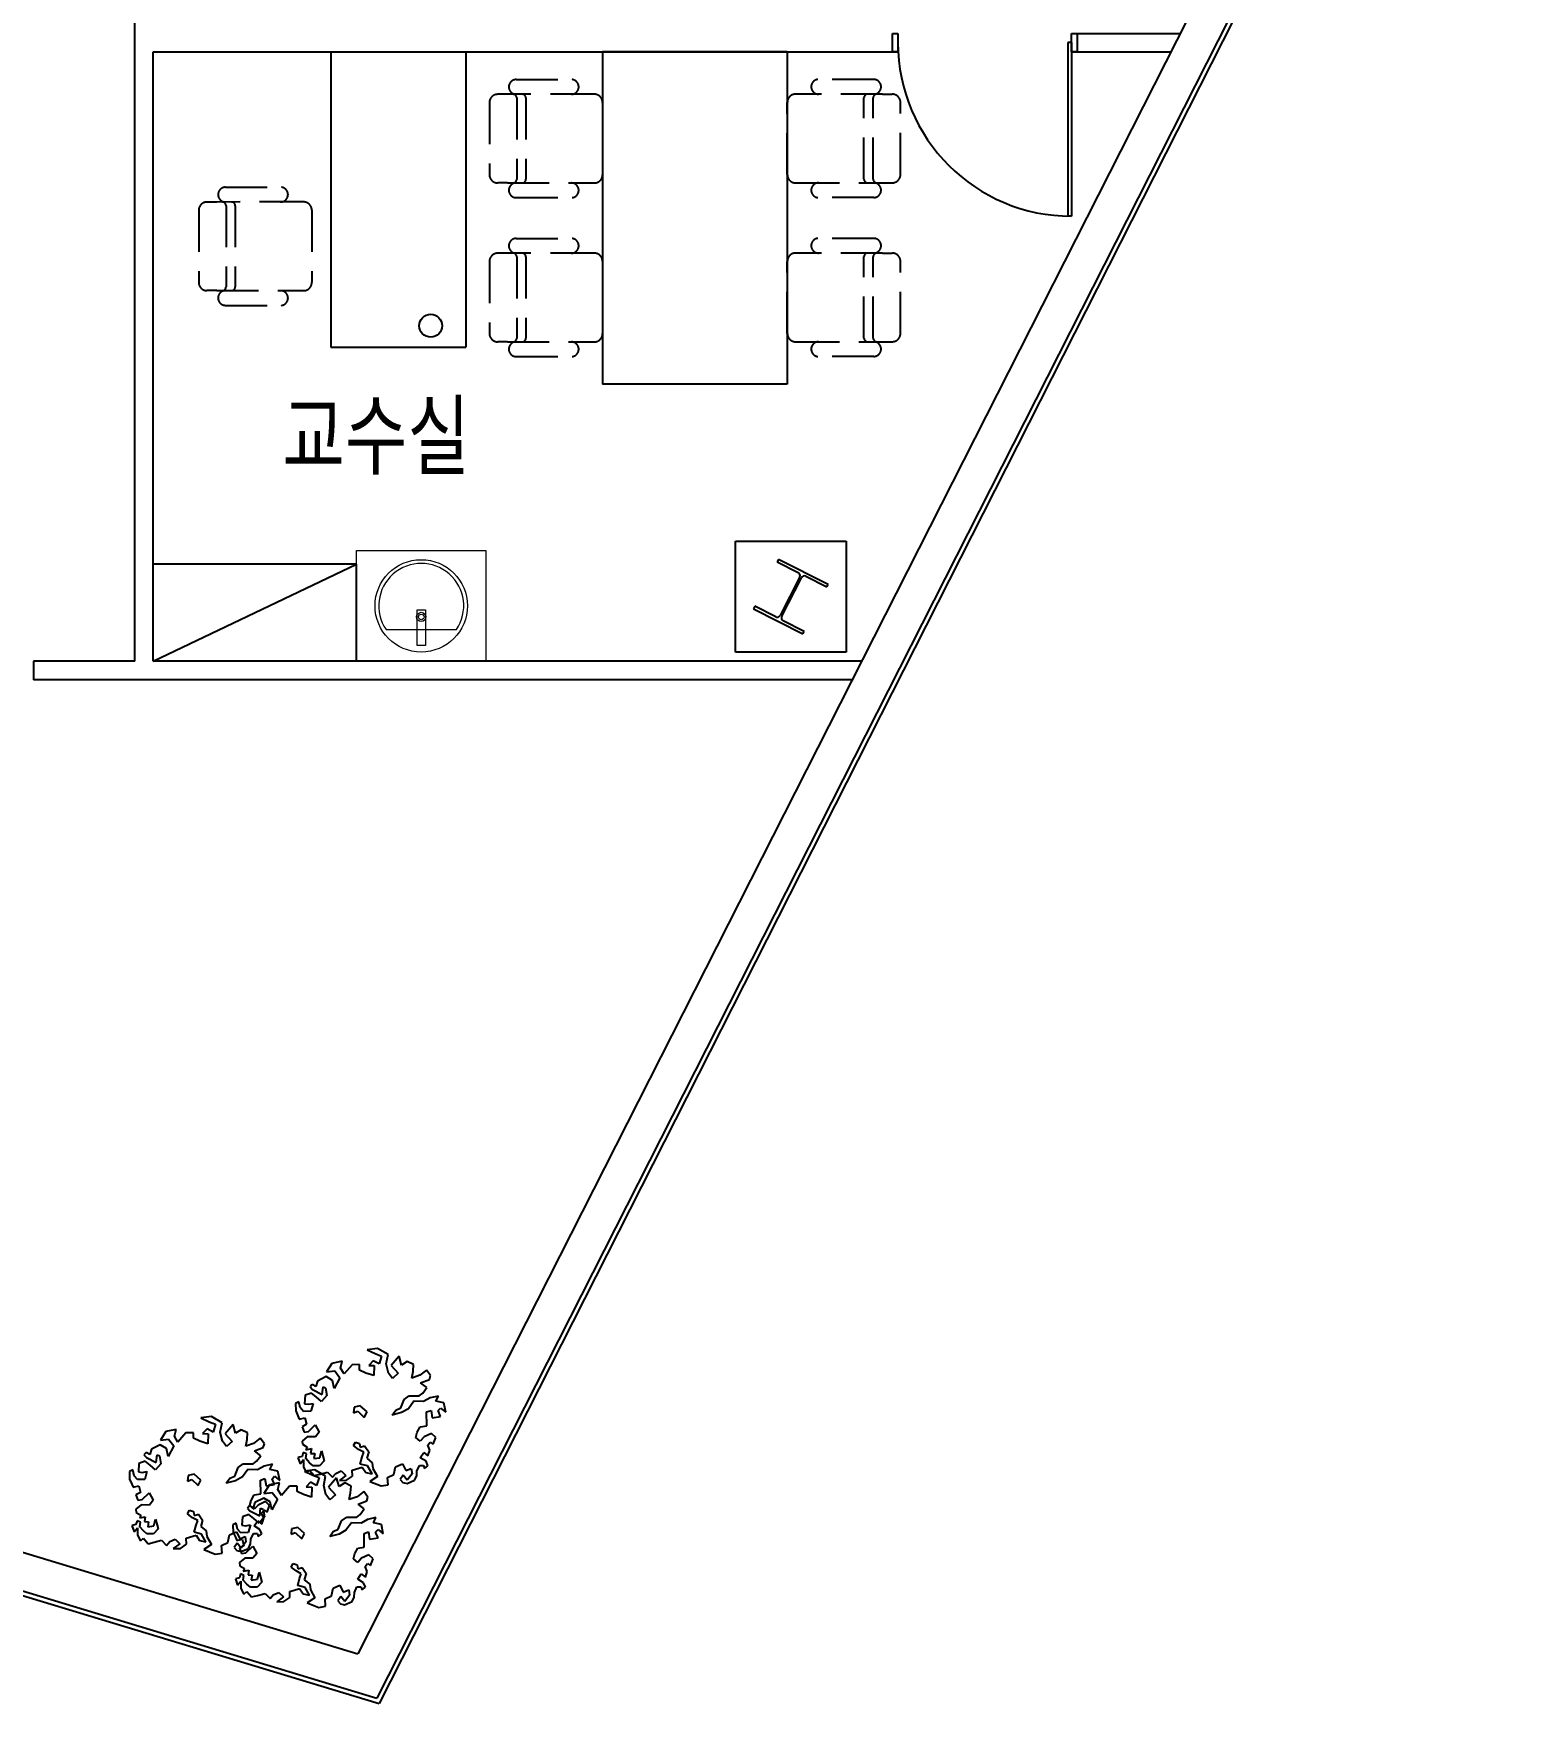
# Model space of a CAD drawing. Header units: millimetres. Extents: x 592430 to 684586, y -483905 to -416366.
# Drawn here: x 637134 to 645204, y -466303 to -457258 of the extents above; entities that cross this region are included whole.
import ezdxf

# ---------------------------------------------------------------- set-up
doc = ezdxf.new("R2010")
doc.units = ezdxf.units.MM
doc.header["$LTSCALE"] = 500
doc.linetypes.add('HID', pattern=[2.2, 1.5, -0.7])
for name, color, linetype in [('A-FUR-EXC', 251, 'HID'), ('A-WIN-GLASS', 4, 'Continuous'), ('ARCH', 9, 'Continuous'), ('TXT', 7, 'Continuous')]:
    doc.layers.add(name, color=color, linetype=linetype)
doc.layers.add('A-FURN', color=251, linetype='Continuous', lineweight=9)
doc.styles.add('GHD', font='simple.shx', dxfattribs={"bigfont": 'whgtxt.shx'})

msp = doc.modelspace()

# ---------------------------------------------------------------- linework, layer by layer
at = {"layer": 'A-FUR-EXC', "color": 9, "ltscale": 0.3}
for p, q in [((639746.6, -457508.5), (640049.9, -457508.5)), ((641681.9, -457507.9), (641378.6, -457507.9)), ((639601.7, -457633.2), (639601.7, -458023.2)), ((639699.9, -457588.3), (639646.5, -457588.4)), ((640156.6, -457587.9), (639686.3, -457588.3)), ((639749.7, -457608.2), (639749.7, -458048.3)), ((639799.5, -457608.1), (639799.5, -458048.3)), ((640169.4, -457587.9), (640156.6, -457587.9)), ((640214.2, -457632.6), (640214.2, -458023.2)), ((641214.2, -458023.2), (641214.2, -457632.6)), ((641728.6, -457587.7), (641252.9, -457587.7)), ((641629, -458047.7), (641629, -457607.6)), ((641678.8, -458047.7), (641678.8, -457607.6)), ((641728.6, -457587.7), (641782, -457587.8)), ((641826.8, -458022.6), (641826.8, -457632.6)), ((638173.1, -458091.7), (638476.4, -458091.7)), ((639699.9, -458068.1), (639646.5, -458068.1)), ((639699.9, -458068.1), (640175.6, -458068.1)), ((641259.1, -458068), (641271.9, -458068)), ((641271.9, -458068), (641742.2, -458067.5)), ((641728.6, -458067.5), (641782, -458067.5)), ((638126.4, -458171.6), (638072.9, -458171.6)), ((638583.1, -458171.1), (638112.8, -458171.6)), ((638176.2, -458191.4), (638176.2, -458631.5)), ((638226, -458191.4), (638226, -458631.5)), ((638595.9, -458171.1), (638583.1, -458171.1)), ((639746.6, -458148), (640049.9, -458148)), ((641681.9, -458147.4), (641378.6, -458147.4)), ((638028.2, -458216.5), (638028.2, -458606.5)), ((638640.7, -458215.9), (638640.7, -458606.5)), ((639746.6, -458369), (640049.9, -458369)), ((641681.9, -458368.4), (641378.6, -458368.4)), ((639699.9, -458448.8), (639646.5, -458448.9)), ((640156.6, -458448.4), (639686.3, -458448.8)), ((639749.7, -458468.7), (639749.7, -458908.8)), ((639799.5, -458468.6), (639799.5, -458908.8)), ((640169.4, -458448.4), (640156.6, -458448.4)), ((641728.6, -458448.2), (641252.9, -458448.2)), ((641629, -458908.2), (641629, -458468.1)), ((641678.8, -458908.2), (641678.8, -458468.1)), ((641728.6, -458448.2), (641782, -458448.3)), ((639601.7, -458493.7), (639601.7, -458883.7)), ((640214.2, -458493.1), (640214.2, -458883.7)), ((641214.2, -458883.7), (641214.2, -458493.1)), ((641826.8, -458883.1), (641826.8, -458493.1)), ((638126.4, -458651.4), (638072.9, -458651.3)), ((638126.4, -458651.4), (638602.1, -458651.4)), ((638173.1, -458731.2), (638476.4, -458731.2)), ((639699.9, -458928.6), (639646.5, -458928.6)), ((639699.9, -458928.6), (640175.6, -458928.6)), ((641259.1, -458928.5), (641271.9, -458928.5)), ((641271.9, -458928.5), (641742.2, -458928)), ((641728.6, -458928), (641782, -458928)), ((639746.6, -459008.5), (640049.9, -459008.5)), ((641681.9, -459007.9), (641378.6, -459007.9))]:
    msp.add_line(p, q, dxfattribs=at)
for centre, radius, start, end in [((639746.6, -457548.4), 39.9, 90.05146, 270.05146), ((640045.3, -457548.1), 39.9, 270.05146, 83.36076), ((641383.2, -457547.5), 39.9, 96.63948, 269.94878), ((641681.9, -457547.8), 39.9, 269.94878, 89.94878), ((639646.5, -457633.2), 44.8, 90.05146, 180.05146), ((639729.8, -457608.2), 19.9, 0.05146, 90.05146), ((639779.6, -457608.1), 19.9, 0.05146, 90.05146), ((640169.5, -457632.7), 44.8, 0.05146, 90.05146), ((641259, -457632.1), 44.8, 97.94107, 179.94878), ((641648.9, -457607.6), 19.9, 89.94878, 179.94878), ((641698.7, -457607.6), 19.9, 89.94878, 179.94878), ((641782, -457632.6), 44.8, 359.94878, 89.94878), ((639646.5, -458023.3), 44.8, 179.94878, 269.94878), ((640169.5, -458023.8), 44.8, 277.94107, 359.94878), ((641259, -458023.2), 44.8, 180.05146, 270.05146), ((641782, -458022.7), 44.8, 270.05146, 0.05146), ((638173.1, -458131.6), 39.9, 90.05146, 270.05146), ((638471.8, -458131.4), 39.9, 270.05146, 83.36076), ((639746.6, -458108.1), 39.9, 89.94878, 269.94878), ((639729.8, -458048.2), 19.9, 269.94878, 359.94878), ((639779.6, -458048.3), 19.9, 269.94878, 359.94878), ((640045.3, -458108.3), 39.9, 276.63948, 89.94878), ((641383.2, -458107.8), 39.9, 90.05146, 263.36076), ((641648.9, -458047.7), 19.9, 180.05146, 270.05146), ((641698.7, -458047.7), 19.9, 180.05146, 270.05146), ((641681.9, -458107.5), 39.9, 270.05146, 90.05146), ((638073, -458216.4), 44.8, 90.05146, 180.05146), ((638156.3, -458191.4), 19.9, 0.05146, 90.05146), ((638206.1, -458191.4), 19.9, 0.05146, 90.05146), ((638595.9, -458215.9), 44.8, 0.05146, 90.05146), ((639746.6, -458408.9), 39.9, 90.05146, 270.05146), ((640045.3, -458408.6), 39.9, 270.05146, 83.36076), ((641383.2, -458408), 39.9, 96.63948, 269.94878), ((641681.9, -458408.3), 39.9, 269.94878, 89.94878), ((639646.5, -458493.7), 44.8, 90.05146, 180.05146), ((639729.8, -458468.7), 19.9, 0.05146, 90.05146), ((639779.6, -458468.6), 19.9, 0.05146, 90.05146), ((640169.5, -458493.2), 44.8, 0.05146, 90.05146), ((641259, -458492.6), 44.8, 97.94107, 179.94878), ((641648.9, -458468.1), 19.9, 89.94878, 179.94878), ((641698.7, -458468.1), 19.9, 89.94878, 179.94878), ((641782, -458493.1), 44.8, 359.94878, 89.94878), ((638073, -458606.5), 44.8, 179.94878, 269.94878), ((638173.1, -458691.3), 39.9, 89.94878, 269.94878), ((638156.3, -458631.5), 19.9, 269.94878, 359.94878), ((638206.1, -458631.5), 19.9, 269.94878, 359.94878), ((638471.8, -458691.6), 39.9, 276.63948, 89.94878), ((638595.9, -458607), 44.8, 277.94107, 359.94878), ((639646.5, -458883.8), 44.8, 179.94878, 269.94878), ((639746.6, -458968.6), 39.9, 89.94878, 269.94878), ((639729.8, -458908.7), 19.9, 269.94878, 359.94878), ((639779.6, -458908.8), 19.9, 269.94878, 359.94878), ((640045.3, -458968.8), 39.9, 276.63948, 89.94878), ((640169.5, -458884.3), 44.8, 277.94107, 359.94878), ((641259, -458883.7), 44.8, 180.05146, 270.05146), ((641383.2, -458968.3), 39.9, 90.05146, 263.36076), ((641648.9, -458908.2), 19.9, 180.05146, 270.05146), ((641698.7, -458908.2), 19.9, 180.05146, 270.05146), ((641681.9, -458968), 39.9, 270.05146, 90.05146), ((641782, -458883.2), 44.8, 270.05146, 0.05146)]:
    msp.add_arc(centre, radius, start, end, dxfattribs=at)
at = {"layer": 'A-FURN', "color": 9}
for p, q in [((638882.8, -460658.5), (638882.8, -460058.5)), ((638882.8, -460058.5), (639582.8, -460058.6)), ((639582.8, -460058.6), (639582.8, -460658.6)), ((639210.3, -460379.6), (639255.3, -460379.6)), ((639210.3, -460573.6), (639210.3, -460379.6)), ((639255.3, -460379.6), (639255.3, -460573.6)), ((639042.3, -460487.4), (639423.3, -460487.4)), ((639255.3, -460573.6), (639210.3, -460573.6)), ((639582.8, -460658.6), (638882.8, -460658.5))]:
    msp.add_line(p, q, dxfattribs=at)
for centre, radius in [((639232.8, -460358.6), 250), ((639232.8, -460418.6), 25), ((639232.8, -460418.6), 15)]:
    msp.add_circle(centre, radius, dxfattribs=at)
msp.add_arc((639232.8, -460358.6), 230, 325.91962, 214.08036, dxfattribs=at)
at = {"layer": 'A-WIN-GLASS', "color": 9}
msp.add_line((642752.8, -458248.5), (642732.8, -458248.5), dxfattribs=at)
at = {"layer": 'ARCH', "color": 9}
for p, q in [((637682.8, -460658.5), (637682.8, -450708.5)), ((646418.5, -451185.8), (638890.4, -466034.4)), ((646430.1, -451605.2), (638993, -466274.5)), ((646453.5, -451612.1), (639005.3, -466303.4)), ((641782.8, -457358.5), (641782.8, -457258.5)), ((641782.8, -457258.5), (641812.8, -457258.5)), ((641812.8, -457258.5), (641812.8, -457358.5)), ((642732.8, -457308.5), (642732.8, -458248.2)), ((642752.8, -457308.5), (642732.8, -457308.5)), ((642752.8, -457258.5), (643339.7, -457258.5)), ((642752.8, -457358.5), (642752.8, -457258.5)), ((642752.8, -457258.5), (642782.8, -457258.5)), ((642752.8, -457308.5), (642752.8, -458248.5)), ((642782.8, -457258.5), (642782.8, -457358.5)), ((637782.8, -457358.5), (641812.8, -457358.5)), ((637782.8, -460658.5), (637782.8, -457358.5)), ((641812.8, -457358.5), (641782.8, -457358.5)), ((642752.8, -457358.5), (643289, -457358.5)), ((642782.8, -457358.5), (642752.8, -457358.5)), ((640932.8, -460008.5), (641532.8, -460008.5)), ((640932.8, -460608.5), (640932.8, -460008.5)), ((641532.8, -460008.5), (641532.8, -460608.5)), ((641166.8, -460106.8), (641160, -460120.2)), ((641166.8, -460106.8), (641160, -460120.2)), ((641166.8, -460106.8), (641160, -460120.2)), ((641166.8, -460106.8), (641160, -460120.2)), ((641166.8, -460106.8), (641160, -460120.2)), ((641166.8, -460106.8), (641160, -460120.2)), ((641434.4, -460242.5), (641166.8, -460106.8)), ((641434.4, -460242.5), (641166.8, -460106.8)), ((641434.4, -460242.5), (641166.8, -460106.8)), ((641434.4, -460242.5), (641166.8, -460106.8)), ((641434.4, -460242.5), (641166.8, -460106.8)), ((641434.4, -460242.5), (641166.8, -460106.8)), ((641160, -460120.2), (641273.3, -460177.6)), ((641160, -460120.2), (641273.3, -460177.6)), ((641160, -460120.2), (641273.3, -460177.6)), ((641160, -460120.2), (641273.3, -460177.6)), ((641160, -460120.2), (641273.3, -460177.6)), ((641160, -460120.2), (641273.3, -460177.6)), ((641281.2, -460201.8), (641175.4, -460410.6)), ((641281.2, -460201.8), (641175.4, -460410.6)), ((641281.2, -460201.8), (641175.4, -460410.6)), ((641281.2, -460201.8), (641175.4, -460410.6)), ((641281.2, -460201.8), (641175.4, -460410.6)), ((641281.2, -460201.8), (641175.4, -460410.6)), ((641314.3, -460198.4), (641427.6, -460255.9)), ((641314.3, -460198.4), (641427.6, -460255.9)), ((641314.3, -460198.4), (641427.6, -460255.9)), ((641314.3, -460198.4), (641427.6, -460255.9)), ((641314.3, -460198.4), (641427.6, -460255.9)), ((641314.3, -460198.4), (641427.6, -460255.9)), ((641184.3, -460415.1), (641290.1, -460206.4)), ((641184.3, -460415.1), (641290.1, -460206.4)), ((641184.3, -460415.1), (641290.1, -460206.4)), ((641184.3, -460415.1), (641290.1, -460206.4)), ((641184.3, -460415.1), (641290.1, -460206.4)), ((641184.3, -460415.1), (641290.1, -460206.4)), ((641427.6, -460255.9), (641434.4, -460242.5)), ((641427.6, -460255.9), (641434.4, -460242.5)), ((641427.6, -460255.9), (641434.4, -460242.5)), ((641427.6, -460255.9), (641434.4, -460242.5)), ((641427.6, -460255.9), (641434.4, -460242.5)), ((641427.6, -460255.9), (641434.4, -460242.5)), ((641037.9, -460361), (641031.1, -460374.4)), ((641037.9, -460361), (641031.1, -460374.4)), ((641037.9, -460361), (641031.1, -460374.4)), ((641037.9, -460361), (641031.1, -460374.4)), ((641037.9, -460361), (641031.1, -460374.4)), ((641037.9, -460361), (641031.1, -460374.4)), ((641031.1, -460374.4), (641298.7, -460510.1)), ((641031.1, -460374.4), (641298.7, -460510.1)), ((641031.1, -460374.4), (641298.7, -460510.1)), ((641031.1, -460374.4), (641298.7, -460510.1)), ((641031.1, -460374.4), (641298.7, -460510.1)), ((641031.1, -460374.4), (641298.7, -460510.1)), ((641151.2, -460418.5), (641037.9, -460361)), ((641151.2, -460418.5), (641037.9, -460361)), ((641151.2, -460418.5), (641037.9, -460361)), ((641151.2, -460418.5), (641037.9, -460361)), ((641151.2, -460418.5), (641037.9, -460361)), ((641151.2, -460418.5), (641037.9, -460361)), ((641305.5, -460496.7), (641192.2, -460439.3)), ((641305.5, -460496.7), (641192.2, -460439.3)), ((641305.5, -460496.7), (641192.2, -460439.3)), ((641305.5, -460496.7), (641192.2, -460439.3)), ((641305.5, -460496.7), (641192.2, -460439.3)), ((641305.5, -460496.7), (641192.2, -460439.3)), ((641298.7, -460510.1), (641305.5, -460496.7)), ((641298.7, -460510.1), (641305.5, -460496.7)), ((641298.7, -460510.1), (641305.5, -460496.7)), ((641298.7, -460510.1), (641305.5, -460496.7)), ((641298.7, -460510.1), (641305.5, -460496.7)), ((641298.7, -460510.1), (641305.5, -460496.7)), ((641532.8, -460608.5), (640932.8, -460608.5)), ((637682.8, -460658.5), (637133.8, -460658.5)), ((637682.8, -460658.5), (637133.8, -460658.5)), ((637133.8, -460658.5), (637133.8, -460758.5)), ((641615.9, -460658.5), (637782.8, -460658.5)), ((641615.9, -460658.5), (637782.8, -460658.5)), ((641565.2, -460758.5), (637133.8, -460758.5)), ((641565.2, -460758.5), (637133.8, -460758.5)), ((630982.8, -463634.9), (638890.4, -466034.4)), ((630758.8, -463801), (639005.3, -466303.4)), ((630782.8, -463783.2), (638993, -466274.5)), ((638804.5, -464449.4), (638749.6, -464461.6)), ((638795.5, -464486.3), (638804.5, -464449.4)), ((638996.2, -464379.8), (638939.5, -464387.2)), ((638939.5, -464387.2), (638984.3, -464407.8)), ((638972.2, -464446.3), (638948.4, -464471.6)), ((639004.6, -464464.2), (638972.2, -464446.3)), ((638984.3, -464407.8), (639018.3, -464421.5)), ((639053.7, -464413.6), (638996.2, -464379.8)), ((639018.3, -464421.5), (639004.6, -464464.2)), ((639043.6, -464464.2), (639053.7, -464413.6)), ((639113.2, -464422.5), (639070, -464473.2)), ((639126.4, -464470), (639113.2, -464422.5)), ((639157.5, -464451), (639126.4, -464470)), ((639191.8, -464467.4), (639157.5, -464451)), ((638718.5, -464532.7), (638671, -464556.5)), ((638752.8, -464553.3), (638718.5, -464532.7)), ((638749.6, -464461.6), (638720.1, -464507.4)), ((638720.1, -464507.4), (638764.4, -464501.6)), ((638792.9, -464538.5), (638761.7, -464596.6)), ((638764.4, -464501.6), (638792.9, -464538.5)), ((638815, -464518), (638795.5, -464486.3)), ((638858.2, -464468.9), (638815, -464518)), ((638899.4, -464467.4), (638858.2, -464468.9)), ((638899.4, -464496.9), (638899.4, -464467.4)), ((638933.7, -464513.2), (638899.4, -464496.9)), ((638976.9, -464526.9), (638933.7, -464513.2)), ((638948.4, -464471.6), (638978.5, -464473.2)), ((638978.5, -464473.2), (638976.9, -464526.9)), ((639055.2, -464513.2), (639043.6, -464464.2)), ((639077.4, -464542.8), (639055.2, -464513.2)), ((639070, -464473.2), (639107.4, -464514.8)), ((639107.4, -464514.8), (639077.4, -464542.8)), ((639181.8, -464540.1), (639189.2, -464504.3)), ((639224.5, -464525.4), (639181.8, -464540.1)), ((639189.2, -464504.3), (639191.8, -464467.4)), ((639260.4, -464496.9), (639224.5, -464525.4)), ((639282.5, -464526.9), (639260.4, -464496.9)), ((639276.7, -464547.5), (639282.5, -464526.9)), ((638604.1, -464633.5), (638600.9, -464679.9)), ((638638.3, -464621.9), (638604.1, -464633.5)), ((638642.6, -464574.4), (638631, -464587.6)), ((638631, -464587.6), (638644.1, -464602.4)), ((638664.7, -464642.4), (638638.3, -464621.9)), ((638662.1, -464586), (638642.6, -464574.4)), ((638644.1, -464602.4), (638697.4, -464629.3)), ((638671, -464556.5), (638662.1, -464586)), ((638722.7, -464635.1), (638693.2, -464667.7)), ((638697.4, -464629.3), (638702.2, -464587.6)), ((638702.2, -464587.6), (638715.3, -464593.4)), ((638715.3, -464593.4), (638722.7, -464635.1)), ((638761.7, -464596.6), (638752.8, -464553.3)), ((639221.9, -464636.6), (639240.9, -464621.9)), ((639229.3, -464565.4), (639276.7, -464547.5)), ((639263, -464591.8), (639229.3, -464565.4)), ((639240.9, -464621.9), (639263, -464591.8)), ((638569.8, -464669.3), (638551.9, -464678.3)), ((638551.9, -464678.3), (638553.4, -464718.4)), ((638553.4, -464718.4), (638565.6, -464745.3)), ((638577.2, -464700.4), (638569.8, -464669.3)), ((638595.1, -464721), (638577.2, -464700.4)), ((638635.2, -464720), (638595.1, -464721)), ((638600.9, -464679.9), (638620.4, -464682.5)), ((638620.4, -464682.5), (638647.3, -464678.3)), ((638647.3, -464678.3), (638635.2, -464720)), ((638693.2, -464667.7), (638664.7, -464642.4)), ((638869.8, -464698.9), (638866.7, -464728.9)), ((638866.7, -464728.9), (638889.4, -464720)), ((638902.5, -464691.5), (638869.8, -464698.9)), ((638889.4, -464720), (638924.7, -464753.7)), ((638939.5, -464724.2), (638902.5, -464691.5)), ((638924.7, -464753.7), (638939.5, -464724.2)), ((639076.3, -464740.5), (639095.3, -464713.6)), ((639095.3, -464713.6), (639122.2, -464702)), ((639122.2, -464702), (639140.1, -464656.1)), ((639163.9, -464706.2), (639126.4, -464727.3)), ((639140.1, -464656.1), (639168.1, -464636.6)), ((639193.4, -464666.2), (639163.9, -464706.2)), ((639168.1, -464636.6), (639221.9, -464636.6)), ((639245.6, -464667.7), (639193.4, -464666.2)), ((639280.9, -464648.2), (639245.6, -464667.7)), ((639262, -464724.2), (639285.7, -464715.2)), ((639263, -464798.3), (639262, -464724.2)), ((639325.8, -464638.2), (639280.9, -464648.2)), ((639285.7, -464715.2), (639291.5, -464755.3)), ((639312.1, -464666.2), (639325.8, -464638.2)), ((639355.3, -464675.1), (639312.1, -464666.2)), ((639324.2, -464716.8), (639337.4, -464703.6)), ((639337.4, -464747.9), (639324.2, -464716.8)), ((639337.4, -464703.6), (639365.8, -464725.8)), ((639365.8, -464725.8), (639355.3, -464675.1)), ((638097.3, -464748.8), (638040.6, -464756.2)), ((638040.6, -464756.2), (638085.4, -464776.8)), ((638073.3, -464815.3), (638049.6, -464840.6)), ((638105.8, -464833.2), (638073.3, -464815.3)), ((638085.4, -464776.8), (638119.5, -464790.5)), ((638154.8, -464782.6), (638097.3, -464748.8)), ((638119.5, -464790.5), (638105.8, -464833.2)), ((638144.8, -464833.2), (638154.8, -464782.6)), ((638214.4, -464791.5), (638171.2, -464842.2)), ((638227.6, -464839), (638214.4, -464791.5)), ((638565.6, -464745.3), (638573, -464762.4)), ((638573, -464762.4), (638602.5, -464755.3)), ((638611.4, -464790.9), (638587.7, -464804.1)), ((638587.7, -464804.1), (638598.3, -464832.6)), ((638602.5, -464755.3), (638611.4, -464790.9)), ((638622, -464829.4), (638658.9, -464793.5)), ((638658.9, -464793.5), (638681.1, -464832.6)), ((639126.4, -464727.3), (639076.3, -464740.5)), ((639211.3, -464833.6), (639227.7, -464804.1)), ((639227.7, -464804.1), (639263, -464798.3)), ((639291.5, -464755.3), (639337.4, -464747.9)), ((637819.7, -464901.8), (637772.2, -464925.5)), ((637853.9, -464922.3), (637819.7, -464901.8)), ((637850.8, -464830.6), (637821.2, -464876.4)), ((637821.2, -464876.4), (637865.5, -464870.6)), ((637905.6, -464818.4), (637850.8, -464830.6)), ((637894, -464907.6), (637862.9, -464965.6)), ((637865.5, -464870.6), (637894, -464907.6)), ((637896.7, -464855.4), (637905.6, -464818.4)), ((637916.2, -464887), (637896.7, -464855.4)), ((637959.4, -464837.9), (637916.2, -464887)), ((638000.5, -464836.4), (637959.4, -464837.9)), ((638000.5, -464865.9), (638000.5, -464836.4)), ((638034.8, -464882.2), (638000.5, -464865.9)), ((638078.1, -464896), (638034.8, -464882.2)), ((638049.6, -464840.6), (638079.6, -464842.2)), ((638079.6, -464842.2), (638078.1, -464896)), ((638156.4, -464882.2), (638144.8, -464833.2)), ((638178.6, -464911.8), (638156.4, -464882.2)), ((638171.2, -464842.2), (638208.6, -464883.8)), ((638208.6, -464883.8), (638178.6, -464911.8)), ((638258.7, -464820), (638227.6, -464839)), ((638293, -464836.4), (638258.7, -464820)), ((638283, -464909.1), (638290.3, -464873.3)), ((638325.7, -464894.4), (638283, -464909.1)), ((638290.3, -464873.3), (638293, -464836.4)), ((638361.5, -464865.9), (638325.7, -464894.4)), ((638383.7, -464896), (638361.5, -464865.9)), ((638377.9, -464916.5), (638383.7, -464896)), ((638616.2, -464857.9), (638587.7, -464881.6)), ((638587.7, -464881.6), (638589.3, -464899)), ((638589.3, -464899), (638614.6, -464914.3)), ((638598.3, -464832.6), (638622, -464829.4)), ((638660.5, -464858.9), (638616.2, -464857.9)), ((638681.1, -464832.6), (638660.5, -464858.9)), ((638866.7, -464906.4), (638877.2, -464887.4)), ((638893.6, -464927.5), (638866.7, -464906.4)), ((638877.2, -464887.4), (638899.4, -464894.8)), ((638899.4, -464894.8), (638902.5, -464915.4)), ((639203.9, -464862.1), (639211.3, -464833.6)), ((639227.7, -464881.6), (639203.9, -464862.1)), ((639248.2, -464858.9), (639227.7, -464881.6)), ((639288.3, -464840), (639248.2, -464858.9)), ((639267.8, -464903.8), (639280.9, -464887.4)), ((639279.4, -464930.7), (639267.8, -464903.8)), ((639280.9, -464887.4), (639297.3, -464898)), ((639311, -464862.1), (639288.3, -464840)), ((639297.3, -464898), (639311, -464862.1)), ((637739.5, -464990.9), (637705.2, -465002.5)), ((637743.7, -464943.4), (637732.1, -464956.6)), ((637732.1, -464956.6), (637745.3, -464971.4)), ((637765.9, -465011.4), (637739.5, -464990.9)), ((637763.2, -464955), (637743.7, -464943.4)), ((637745.3, -464971.4), (637798.6, -464998.3)), ((637772.2, -464925.5), (637763.2, -464955)), ((637798.6, -464998.3), (637803.3, -464956.6)), ((637803.3, -464956.6), (637816.5, -464962.4)), ((637816.5, -464962.4), (637823.9, -465004.1)), ((637862.9, -464965.6), (637853.9, -464922.3)), ((638323, -465005.6), (638342, -464990.9)), ((638330.4, -464934.5), (638377.9, -464916.5)), ((638364.2, -464960.8), (638330.4, -464934.5)), ((638342, -464990.9), (638364.2, -464960.8)), ((638587.7, -464964.4), (638565.6, -464970.7)), ((638565.6, -464970.7), (638577.2, -465004.5)), ((638577.2, -465004.5), (638595.1, -464982.3)), ((638593.5, -464943.8), (638587.7, -464964.4)), ((638611.4, -464951.2), (638593.5, -464943.8)), ((638595.1, -464982.3), (638595.1, -465022.4)), ((638614.6, -464914.3), (638608.3, -464929.1)), ((638608.3, -464929.1), (638638.3, -464922.7)), ((638608.3, -464976.5), (638611.4, -464951.2)), ((638627.8, -464998.7), (638608.3, -464976.5)), ((638638.3, -464922.7), (638633.6, -464948.1)), ((638633.6, -464948.1), (638656.3, -464949.6)), ((638656.3, -464949.6), (638651.5, -464976.5)), ((638651.5, -464976.5), (638684.2, -464971.8)), ((638708, -464988.1), (638682.6, -465015)), ((638684.2, -464971.8), (638693.2, -464934.9)), ((638693.2, -464934.9), (638708, -464988.1)), ((638922.1, -464942.3), (638893.6, -464927.5)), ((638902.5, -464915.4), (638926.3, -464908)), ((638902.5, -465006.1), (638913.1, -464967.6)), ((638913.1, -464967.6), (638922.1, -464942.3)), ((638926.3, -464908), (638948.4, -464940.7)), ((638948.4, -464940.7), (638938.4, -464975)), ((638938.4, -464975), (638967.9, -464998.7)), ((639227.7, -464971.8), (639246.7, -464943.8)), ((639258.8, -464991.3), (639227.7, -464971.8)), ((639246.7, -464943.8), (639269.3, -464961.8)), ((639269.3, -465015), (639258.8, -464991.3)), ((639269.3, -464961.8), (639279.4, -464930.7)), ((637671, -465038.3), (637653, -465047.3)), ((637653, -465047.3), (637654.6, -465087.4)), ((637654.6, -465087.4), (637666.7, -465114.3)), ((637678.3, -465069.5), (637671, -465038.3)), ((637696.3, -465090), (637678.3, -465069.5)), ((637705.2, -465002.5), (637702.1, -465048.9)), ((637702.1, -465048.9), (637721.6, -465051.5)), ((637721.6, -465051.5), (637748.5, -465047.3)), ((637748.5, -465047.3), (637736.3, -465089)), ((637794.4, -465036.8), (637765.9, -465011.4)), ((637823.9, -465004.1), (637794.4, -465036.8)), ((637971, -465067.9), (637967.8, -465097.9)), ((638003.7, -465060.5), (637971, -465067.9)), ((638040.6, -465093.2), (638003.7, -465060.5)), ((638177.5, -465109.5), (638196.5, -465082.6)), ((638196.5, -465082.6), (638223.4, -465071)), ((638223.4, -465071), (638241.3, -465025.2)), ((638265, -465075.3), (638227.6, -465096.3)), ((638241.3, -465025.2), (638269.3, -465005.6)), ((638294.6, -465035.2), (638265, -465075.3)), ((638269.3, -465005.6), (638323, -465005.6)), ((638346.8, -465036.8), (638294.6, -465035.2)), ((638382.1, -465017.2), (638346.8, -465036.8)), ((638363.1, -465093.2), (638386.9, -465084.2)), ((638426.9, -465007.2), (638382.1, -465017.2)), ((638386.9, -465084.2), (638392.7, -465124.3)), ((638413.2, -465035.2), (638426.9, -465007.2)), ((638456.5, -465044.1), (638413.2, -465035.2)), ((638425.3, -465085.8), (638438.5, -465072.6)), ((638438.5, -465116.9), (638425.3, -465085.8)), ((638438.5, -465072.6), (638467, -465094.8)), ((638467, -465094.8), (638456.5, -465044.1)), ((638595.1, -465022.4), (638611.4, -465053.5)), ((638657.7, -465037.4), (638601, -465044.8)), ((638601, -465044.8), (638645.8, -465065.4)), ((638611.4, -465053.5), (638627.8, -465038.8)), ((638647.3, -465015), (638627.8, -464998.7)), ((638627.8, -465038.8), (638653.1, -465068.3)), ((638645.8, -465065.4), (638679.9, -465079.1)), ((638682.6, -465015), (638647.3, -465015)), ((638653.1, -465068.3), (638685.8, -465060.9)), ((638715.2, -465071.2), (638657.7, -465037.4)), ((638679.9, -465079.1), (638666.2, -465121.8)), ((638685.8, -465060.9), (638725.9, -465049.3)), ((638705.2, -465121.8), (638715.2, -465071.2)), ((638725.9, -465049.3), (638752.8, -465077.3)), ((638774.8, -465080.2), (638731.6, -465130.8)), ((638752.8, -465077.3), (638770.2, -465056.7)), ((638770.2, -465056.7), (638800.2, -465043.5)), ((638788, -465127.6), (638774.8, -465080.2)), ((638825.5, -465068.3), (638789.7, -465095.2)), ((638800.2, -465043.5), (638825.5, -465068.3)), ((638828.2, -465093.6), (638860.9, -465071.5)), ((638859.3, -465038.8), (638913.1, -465022.4)), ((638860.9, -465071.5), (638859.3, -465038.8)), ((638942.6, -465016.6), (638902.5, -465006.1)), ((638913.1, -465022.4), (638932.1, -465051.9)), ((638932.1, -465051.9), (638966.4, -465058.3)), ((638966.4, -465058.3), (638942.6, -465016.6)), ((638996.2, -465073), (638954.7, -465099.9)), ((638967.9, -464998.7), (638971.1, -465029.8)), ((638971.1, -465029.8), (638996.2, -465073)), ((639051, -465078.8), (639084.8, -465062.5)), ((639053.7, -465118.9), (639051, -465078.8)), ((639084.8, -465062.5), (639093.7, -465020.8)), ((639093.7, -465020.8), (639131.2, -465004.5)), ((639135.4, -465065.7), (639119, -465089.4)), ((639131.2, -465004.5), (639149.1, -465041.9)), ((639157.5, -465092.6), (639135.4, -465065.7)), ((639149.1, -465041.9), (639178.6, -465029.8)), ((639182.9, -465058.3), (639157.5, -465092.6)), ((639178.6, -465029.8), (639182.9, -465058.3)), ((639196.6, -465093.6), (639208.2, -465069.9)), ((639208.2, -465069.9), (639209.7, -465044.6)), ((639209.7, -465044.6), (639222.9, -465013.5)), ((639222.9, -465013.5), (639245.6, -465013.5)), ((639245.6, -465013.5), (639249.8, -465029.8)), ((639249.8, -465029.8), (639269.3, -465015)), ((637666.7, -465114.3), (637674.1, -465131.4)), ((637674.1, -465131.4), (637703.6, -465124.3)), ((637712.6, -465159.9), (637688.9, -465173.1)), ((637688.9, -465173.1), (637699.4, -465201.6)), ((637736.3, -465089), (637696.3, -465090)), ((637703.6, -465124.3), (637712.6, -465159.9)), ((637723.2, -465198.4), (637760.1, -465162.6)), ((637760.1, -465162.6), (637782.2, -465201.6)), ((637967.8, -465097.9), (637990.5, -465089)), ((637990.5, -465089), (638025.9, -465122.7)), ((638025.9, -465122.7), (638040.6, -465093.2)), ((638227.6, -465096.3), (638177.5, -465109.5)), ((638312.5, -465202.6), (638328.8, -465173.1)), ((638328.8, -465173.1), (638364.2, -465167.3)), ((638364.2, -465167.3), (638363.1, -465093.2)), ((638411.2, -465119.2), (638381.6, -465165.1)), ((638381.6, -465165.1), (638425.9, -465159.3)), ((638392.7, -465124.3), (638438.5, -465116.9)), ((638466, -465107), (638411.2, -465119.2)), ((638425.9, -465159.3), (638454.4, -465196.2)), ((638457.1, -465144), (638466, -465107)), ((638476.6, -465175.6), (638457.1, -465144)), ((638519.8, -465126.6), (638476.6, -465175.6)), ((638560.9, -465125), (638519.8, -465126.6)), ((638560.9, -465154.5), (638560.9, -465125)), ((638595.2, -465170.9), (638560.9, -465154.5)), ((638638.5, -465184.6), (638595.2, -465170.9)), ((638633.7, -465103.9), (638610, -465129.2)), ((638610, -465129.2), (638640, -465130.8)), ((638666.2, -465121.8), (638633.7, -465103.9)), ((638640, -465130.8), (638638.5, -465184.6)), ((638716.8, -465170.9), (638705.2, -465121.8)), ((638738.9, -465200.4), (638716.8, -465170.9)), ((638731.6, -465130.8), (638769, -465172.4)), ((638769, -465172.4), (638738.9, -465200.4)), ((638819.1, -465108.6), (638788, -465127.6)), ((638789.7, -465095.2), (638828.2, -465093.6)), ((638853.4, -465125), (638819.1, -465108.6)), ((638843.4, -465197.7), (638850.7, -465161.9)), ((638850.7, -465161.9), (638853.4, -465125)), ((638921.9, -465154.5), (638886.1, -465183)), ((638944.1, -465184.6), (638921.9, -465154.5)), ((638954.7, -465099.9), (639016.7, -465124.7)), ((639016.7, -465124.7), (639053.7, -465118.9)), ((639119, -465089.4), (639133.8, -465105.7)), ((639133.8, -465105.7), (639156.5, -465111.5)), ((639156.5, -465111.5), (639196.6, -465093.6)), ((637717.4, -465226.9), (637688.9, -465250.6)), ((637688.9, -465250.6), (637690.5, -465268)), ((637690.5, -465268), (637715.8, -465283.3)), ((637699.4, -465201.6), (637723.2, -465198.4)), ((637761.7, -465227.9), (637717.4, -465226.9)), ((637782.2, -465201.6), (637761.7, -465227.9)), ((637967.8, -465275.4), (637978.4, -465256.4)), ((637978.4, -465256.4), (638000.5, -465263.8)), ((638000.5, -465263.8), (638003.7, -465284.4)), ((638304.1, -465232), (638292.5, -465245.2)), ((638292.5, -465245.2), (638305.7, -465260)), ((638323.6, -465243.6), (638304.1, -465232)), ((638305.1, -465231.1), (638312.5, -465202.6)), ((638328.8, -465250.6), (638305.1, -465231.1)), ((638305.7, -465260), (638359, -465286.9)), ((638332.6, -465214.1), (638323.6, -465243.6)), ((638349.4, -465227.9), (638328.8, -465250.6)), ((638380.1, -465190.4), (638332.6, -465214.1)), ((638389.5, -465209), (638349.4, -465227.9)), ((638359, -465286.9), (638363.7, -465245.2)), ((638363.7, -465245.2), (638376.9, -465251)), ((638368.9, -465272.8), (638382.1, -465256.4)), ((638376.9, -465251), (638384.3, -465292.7)), ((638414.3, -465210.9), (638380.1, -465190.4)), ((638382.1, -465256.4), (638398.5, -465267)), ((638412.2, -465231.1), (638389.5, -465209)), ((638398.5, -465267), (638412.2, -465231.1)), ((638423.3, -465254.2), (638414.3, -465210.9)), ((638454.4, -465196.2), (638423.3, -465254.2)), ((638886.1, -465183), (638843.4, -465197.7)), ((638890.8, -465223.1), (638938.3, -465205.1)), ((638924.6, -465249.4), (638890.8, -465223.1)), ((638902.4, -465279.5), (638924.6, -465249.4)), ((638938.3, -465205.1), (638944.1, -465184.6)), ((637688.9, -465333.4), (637666.7, -465339.7)), ((637666.7, -465339.7), (637678.3, -465373.5)), ((637678.3, -465373.5), (637696.3, -465351.3)), ((637694.7, -465312.9), (637688.9, -465333.4)), ((637712.6, -465320.2), (637694.7, -465312.9)), ((637696.3, -465351.3), (637696.3, -465391.4)), ((637715.8, -465283.3), (637709.5, -465298.1)), ((637709.5, -465298.1), (637739.5, -465291.8)), ((637709.5, -465345.5), (637712.6, -465320.2)), ((637729, -465367.7), (637709.5, -465345.5)), ((637739.5, -465291.8), (637734.8, -465317.1)), ((637734.8, -465317.1), (637757.4, -465318.7)), ((637757.4, -465318.7), (637752.7, -465345.5)), ((637752.7, -465345.5), (637785.4, -465340.8)), ((637809.1, -465357.1), (637783.8, -465384)), ((637785.4, -465340.8), (637794.4, -465303.9)), ((637794.4, -465303.9), (637809.1, -465357.1)), ((637994.7, -465296.5), (637967.8, -465275.4)), ((638023.2, -465311.3), (637994.7, -465296.5)), ((638003.7, -465284.4), (638027.4, -465277)), ((638003.7, -465375.1), (638014.3, -465336.6)), ((638014.3, -465336.6), (638023.2, -465311.3)), ((638027.4, -465277), (638049.6, -465309.7)), ((638049.6, -465309.7), (638039.6, -465344)), ((638039.6, -465344), (638069.1, -465367.7)), ((638231.4, -465326.9), (638213.4, -465335.9)), ((638213.4, -465335.9), (638215, -465376)), ((638238.7, -465358.1), (638231.4, -465326.9)), ((638256.7, -465378.6), (638238.7, -465358.1)), ((638265.6, -465291.1), (638262.5, -465337.5)), ((638262.5, -465337.5), (638282, -465340.1)), ((638299.9, -465279.5), (638265.6, -465291.1)), ((638282, -465340.1), (638308.9, -465335.9)), ((638308.9, -465335.9), (638296.7, -465377.6)), ((638326.3, -465300.1), (638299.9, -465279.5)), ((638354.8, -465325.4), (638326.3, -465300.1)), ((638328.8, -465340.8), (638347.8, -465312.9)), ((638360, -465360.3), (638328.8, -465340.8)), ((638347.8, -465312.9), (638370.5, -465330.8)), ((638384.3, -465292.7), (638354.8, -465325.4)), ((638380.5, -465299.7), (638368.9, -465272.8)), ((638370.5, -465330.8), (638380.5, -465299.7)), ((638531.4, -465356.5), (638528.2, -465386.5)), ((638564.1, -465349.1), (638531.4, -465356.5)), ((638601, -465381.8), (638564.1, -465349.1)), ((638756.9, -465371.2), (638783.8, -465359.6)), ((638783.8, -465359.6), (638801.7, -465313.8)), ((638801.7, -465313.8), (638829.7, -465294.3)), ((638855, -465323.8), (638825.4, -465363.9)), ((638829.7, -465294.3), (638883.4, -465294.3)), ((638907.2, -465325.4), (638855, -465323.8)), ((638883.4, -465294.3), (638902.4, -465279.5)), ((638942.5, -465305.9), (638907.2, -465325.4)), ((638987.3, -465295.8), (638942.5, -465305.9)), ((638973.6, -465323.8), (638987.3, -465295.8)), ((639016.9, -465332.7), (638973.6, -465323.8)), ((639027.4, -465383.4), (639016.9, -465332.7)), ((637696.3, -465391.4), (637712.6, -465422.5)), ((637712.6, -465422.5), (637729, -465407.8)), ((637748.5, -465384), (637729, -465367.7)), ((637729, -465407.8), (637754.3, -465437.3)), ((637783.8, -465384), (637748.5, -465384)), ((637754.3, -465437.3), (637787, -465429.9)), ((637787, -465429.9), (637827, -465418.3)), ((637827, -465418.3), (637853.9, -465446.3)), ((637853.9, -465446.3), (637871.3, -465425.7)), ((637871.3, -465425.7), (637901.4, -465412.5)), ((637926.7, -465437.3), (637890.9, -465464.2)), ((637901.4, -465412.5), (637926.7, -465437.3)), ((637929.4, -465462.6), (637962, -465440.5)), ((637960.5, -465407.8), (638014.3, -465391.4)), ((637962, -465440.5), (637960.5, -465407.8)), ((638043.8, -465385.6), (638003.7, -465375.1)), ((638014.3, -465391.4), (638033.2, -465421)), ((638033.2, -465421), (638067.5, -465427.3)), ((638067.5, -465427.3), (638043.8, -465385.6)), ((638097.3, -465442.1), (638055.9, -465468.9)), ((638069.1, -465367.7), (638072.3, -465398.8)), ((638072.3, -465398.8), (638097.3, -465442.1)), ((638152.2, -465447.9), (638185.9, -465431.5)), ((638154.8, -465487.9), (638152.2, -465447.9)), ((638185.9, -465431.5), (638194.9, -465389.8)), ((638194.9, -465389.8), (638232.3, -465373.5)), ((638215, -465376), (638227.1, -465402.9)), ((638236.6, -465434.7), (638220.2, -465458.4)), ((638227.1, -465402.9), (638234.5, -465420.1)), ((638232.3, -465373.5), (638250.3, -465410.9)), ((638234.5, -465420.1), (638264, -465412.9)), ((638258.7, -465461.6), (638236.6, -465434.7)), ((638273, -465448.5), (638249.3, -465461.7)), ((638250.3, -465410.9), (638279.8, -465398.8)), ((638296.7, -465377.6), (638256.7, -465378.6)), ((638284, -465427.3), (638258.7, -465461.6)), ((638264, -465412.9), (638273, -465448.5)), ((638279.8, -465398.8), (638284, -465427.3)), ((638297.7, -465462.6), (638309.3, -465438.9)), ((638309.3, -465438.9), (638310.9, -465413.6)), ((638310.9, -465413.6), (638324.1, -465382.5)), ((638324.1, -465382.5), (638346.8, -465382.5)), ((638346.8, -465382.5), (638351, -465398.8)), ((638351, -465398.8), (638370.5, -465384)), ((638370.5, -465384), (638360, -465360.3)), ((638528.2, -465386.5), (638550.9, -465377.6)), ((638550.9, -465377.6), (638586.3, -465411.3)), ((638586.3, -465411.3), (638601, -465381.8)), ((638737.9, -465398.1), (638756.9, -465371.2)), ((638788, -465385), (638737.9, -465398.1)), ((638825.4, -465363.9), (638788, -465385)), ((638923.5, -465381.8), (638947.3, -465372.8)), ((638924.6, -465455.9), (638923.5, -465381.8)), ((638947.3, -465372.8), (638953.1, -465412.9)), ((638953.1, -465412.9), (638998.9, -465405.5)), ((638985.7, -465374.4), (638998.9, -465361.2)), ((638998.9, -465405.5), (638985.7, -465374.4)), ((638998.9, -465361.2), (639027.4, -465383.4)), ((637890.9, -465464.2), (637929.4, -465462.6)), ((638055.9, -465468.9), (638117.9, -465493.7)), ((638117.9, -465493.7), (638154.8, -465487.9)), ((638220.2, -465458.4), (638235, -465474.7)), ((638235, -465474.7), (638257.7, -465480.5)), ((638249.3, -465461.7), (638259.8, -465490.2)), ((638277.8, -465515.5), (638249.3, -465539.2)), ((638249.3, -465539.2), (638250.9, -465556.6)), ((638257.7, -465480.5), (638297.7, -465462.6)), ((638259.8, -465490.2), (638283.6, -465487)), ((638322.1, -465516.6), (638277.8, -465515.5)), ((638283.6, -465487), (638320.5, -465451.2)), ((638320.5, -465451.2), (638342.6, -465490.2)), ((638342.6, -465490.2), (638322.1, -465516.6)), ((638865.5, -465519.7), (638872.9, -465491.2)), ((638889.2, -465539.2), (638865.5, -465519.7)), ((638872.9, -465491.2), (638889.2, -465461.7)), ((638889.2, -465461.7), (638924.6, -465455.9)), ((638909.8, -465516.6), (638889.2, -465539.2)), ((638949.9, -465497.6), (638909.8, -465516.6)), ((638972.6, -465519.7), (638949.9, -465497.6)), ((638958.9, -465555.6), (638972.6, -465519.7)), ((638249.3, -465622), (638227.1, -465628.4)), ((638227.1, -465628.4), (638238.7, -465662.1)), ((638255.1, -465601.5), (638249.3, -465622)), ((638250.9, -465556.6), (638276.2, -465571.9)), ((638273, -465608.8), (638255.1, -465601.5)), ((638276.2, -465571.9), (638269.8, -465586.7)), ((638269.8, -465586.7), (638299.9, -465580.4)), ((638269.8, -465634.2), (638273, -465608.8)), ((638299.9, -465580.4), (638295.2, -465605.7)), ((638295.2, -465605.7), (638317.8, -465607.3)), ((638317.8, -465607.3), (638313.1, -465634.2)), ((638313.1, -465634.2), (638345.8, -465629.4)), ((638345.8, -465629.4), (638354.8, -465592.5)), ((638354.8, -465592.5), (638369.5, -465645.8)), ((638528.2, -465564), (638538.8, -465545)), ((638555.1, -465585.1), (638528.2, -465564)), ((638538.8, -465545), (638560.9, -465552.4)), ((638583.6, -465599.9), (638555.1, -465585.1)), ((638560.9, -465552.4), (638564.1, -465573)), ((638564.1, -465573), (638587.8, -465565.6)), ((638564.1, -465663.7), (638574.7, -465625.2)), ((638574.7, -465625.2), (638583.6, -465599.9)), ((638587.8, -465565.6), (638610, -465598.3)), ((638610, -465598.3), (638600, -465632.6)), ((638889.2, -465629.4), (638908.2, -465601.5)), ((638920.4, -465648.9), (638889.2, -465629.4)), ((638908.2, -465601.5), (638930.9, -465619.4)), ((638929.3, -465561.4), (638942.5, -465545)), ((638940.9, -465588.3), (638929.3, -465561.4)), ((638930.9, -465619.4), (638940.9, -465588.3)), ((638942.5, -465545), (638958.9, -465555.6)), ((638238.7, -465662.1), (638256.7, -465640)), ((638256.7, -465640), (638256.7, -465680)), ((638256.7, -465680), (638273, -465711.1)), ((638289.4, -465656.3), (638269.8, -465634.2)), ((638273, -465711.1), (638289.4, -465696.4)), ((638308.9, -465672.7), (638289.4, -465656.3)), ((638289.4, -465696.4), (638314.7, -465725.9)), ((638344.2, -465672.7), (638308.9, -465672.7)), ((638314.7, -465725.9), (638347.4, -465718.5)), ((638369.5, -465645.8), (638344.2, -465672.7)), ((638347.4, -465718.5), (638387.4, -465706.9)), ((638387.4, -465706.9), (638414.3, -465734.9)), ((638414.3, -465734.9), (638431.7, -465714.3)), ((638431.7, -465714.3), (638461.8, -465701.1)), ((638461.8, -465701.1), (638487.1, -465725.9)), ((638520.9, -465696.4), (638574.7, -465680)), ((638522.4, -465729.1), (638520.9, -465696.4)), ((638604.2, -465674.2), (638564.1, -465663.7)), ((638574.7, -465680), (638593.6, -465709.6)), ((638593.6, -465709.6), (638627.9, -465715.9)), ((638600, -465632.6), (638629.5, -465656.3)), ((638627.9, -465715.9), (638604.2, -465674.2)), ((638629.5, -465656.3), (638632.7, -465687.4)), ((638632.7, -465687.4), (638657.7, -465730.7)), ((638712.6, -465736.5), (638746.3, -465720.1)), ((638746.3, -465720.1), (638755.3, -465678.5)), ((638755.3, -465678.5), (638792.7, -465662.1)), ((638792.7, -465662.1), (638810.7, -465699.5)), ((638810.7, -465699.5), (638840.2, -465687.4)), ((638844.4, -465715.9), (638819.1, -465750.2)), ((638840.2, -465687.4), (638844.4, -465715.9)), ((638869.7, -465727.5), (638871.3, -465702.2)), ((638871.3, -465702.2), (638884.5, -465671.1)), ((638884.5, -465671.1), (638907.2, -465671.1)), ((638907.2, -465671.1), (638911.4, -465687.4)), ((638911.4, -465687.4), (638930.9, -465672.7)), ((638930.9, -465672.7), (638920.4, -465648.9)), ((638487.1, -465725.9), (638451.3, -465752.8)), ((638451.3, -465752.8), (638489.8, -465751.2)), ((638489.8, -465751.2), (638522.4, -465729.1)), ((638657.7, -465730.7), (638616.3, -465757.6)), ((638616.3, -465757.6), (638678.3, -465782.3)), ((638678.3, -465782.3), (638715.2, -465776.5)), ((638715.2, -465776.5), (638712.6, -465736.5)), ((638797, -465723.3), (638780.6, -465747)), ((638780.6, -465747), (638795.4, -465763.4)), ((638795.4, -465763.4), (638818.1, -465769.2)), ((638819.1, -465750.2), (638797, -465723.3)), ((638818.1, -465769.2), (638858.1, -465751.2)), ((638858.1, -465751.2), (638869.7, -465727.5))]:
    msp.add_line(p, q, dxfattribs=at)
at = {"layer": 'ARCH', "color": 9, "ltscale": 0.3}
for p, q in [((638743.6, -457358.5), (639473.6, -457358.5)), ((638743.6, -457358.5), (638743.6, -458958.5)), ((639473.6, -457358.5), (639473.6, -458958.5)), ((640214.2, -457358.5), (640214.2, -459158.5)), ((641214.2, -457358.5), (640214.2, -457358.5)), ((641214.2, -457358.5), (641214.2, -459158.5)), ((638743.6, -458958.5), (639473.6, -458958.5)), ((641214.2, -459158.5), (640214.2, -459158.5)), ((637782.8, -460658.5), (637782.8, -460133.5)), ((638882.8, -460133.5), (637782.8, -460133.5)), ((637782.8, -460658.5), (638882.8, -460133.5)), ((638882.8, -460658.4), (638882.8, -460133.4)), ((638882.8, -460658.4), (637782.8, -460658.5))]:
    msp.add_line(p, q, dxfattribs=at)
msp.add_circle((639284.1, -458841.7), 61.9, dxfattribs=at)
at = {"layer": 'ARCH', "color": 9}
for centre, radius, start, end in [((642752.8, -457308.5), 940, 180, 270), ((641265.2, -460193.7), 18, 333.11572, 63.11572), ((641265.2, -460193.7), 18, 333.11572, 63.11572), ((641265.2, -460193.7), 18, 333.11572, 63.11572), ((641265.2, -460193.7), 18, 333.11572, 63.11572), ((641265.2, -460193.7), 18, 333.11572, 63.11572), ((641265.2, -460193.7), 18, 333.11572, 63.11572), ((641306.2, -460214.5), 18, 63.11572, 153.11572), ((641306.2, -460214.5), 18, 63.11572, 153.11572), ((641306.2, -460214.5), 18, 63.11572, 153.11572), ((641306.2, -460214.5), 18, 63.11572, 153.11572), ((641306.2, -460214.5), 18, 63.11572, 153.11572), ((641306.2, -460214.5), 18, 63.11572, 153.11572), ((641159.3, -460402.4), 18, 243.11572, 333.11572), ((641159.3, -460402.4), 18, 243.11572, 333.11572), ((641159.3, -460402.4), 18, 243.11572, 333.11572), ((641159.3, -460402.4), 18, 243.11572, 333.11572), ((641159.3, -460402.4), 18, 243.11572, 333.11572), ((641159.3, -460402.4), 18, 243.11572, 333.11572), ((641200.4, -460423.2), 18, 153.11572, 243.11572), ((641200.4, -460423.2), 18, 153.11572, 243.11572), ((641200.4, -460423.2), 18, 153.11572, 243.11572), ((641200.4, -460423.2), 18, 153.11572, 243.11572), ((641200.4, -460423.2), 18, 153.11572, 243.11572), ((641200.4, -460423.2), 18, 153.11572, 243.11572)]:
    msp.add_arc(centre, radius, start, end, dxfattribs=at)

# ---------------------------------------------------------------- texts
at = {"layer": 'TXT', "color": 9, "style": 'GHD', "width": 0.8}
msp.add_text('교수실', height=400, dxfattribs=at).set_placement((638480.9, -459649.8))

doc.saveas('drawing.dxf')
